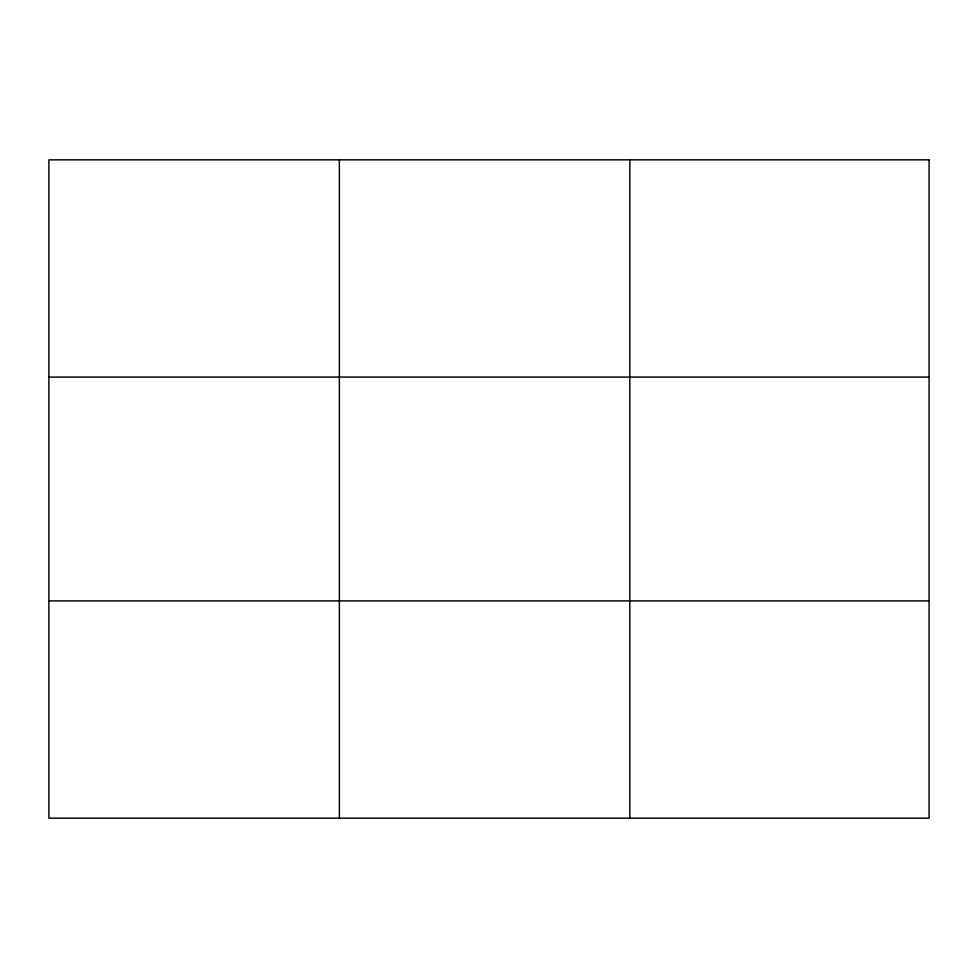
<?xml version="1.0" encoding="UTF-8"?>
<svg xmlns="http://www.w3.org/2000/svg" width="978" height="978" viewBox="0 0 978 978"><rect width="100%" height="100%" fill="white"/><g stroke="black" fill="none" stroke-linecap="round" stroke-linejoin="round"><path stroke-width="1.47" d="M339.366 159.842L339.366 818.158M629.832 159.842L629.832 818.158M48.9 377.092L929.1 377.092M48.9 600.908L929.1 600.908M929.1 159.842L929.1 818.158L48.9 818.158L48.9 159.842L929.1 159.842"/></g></svg>
